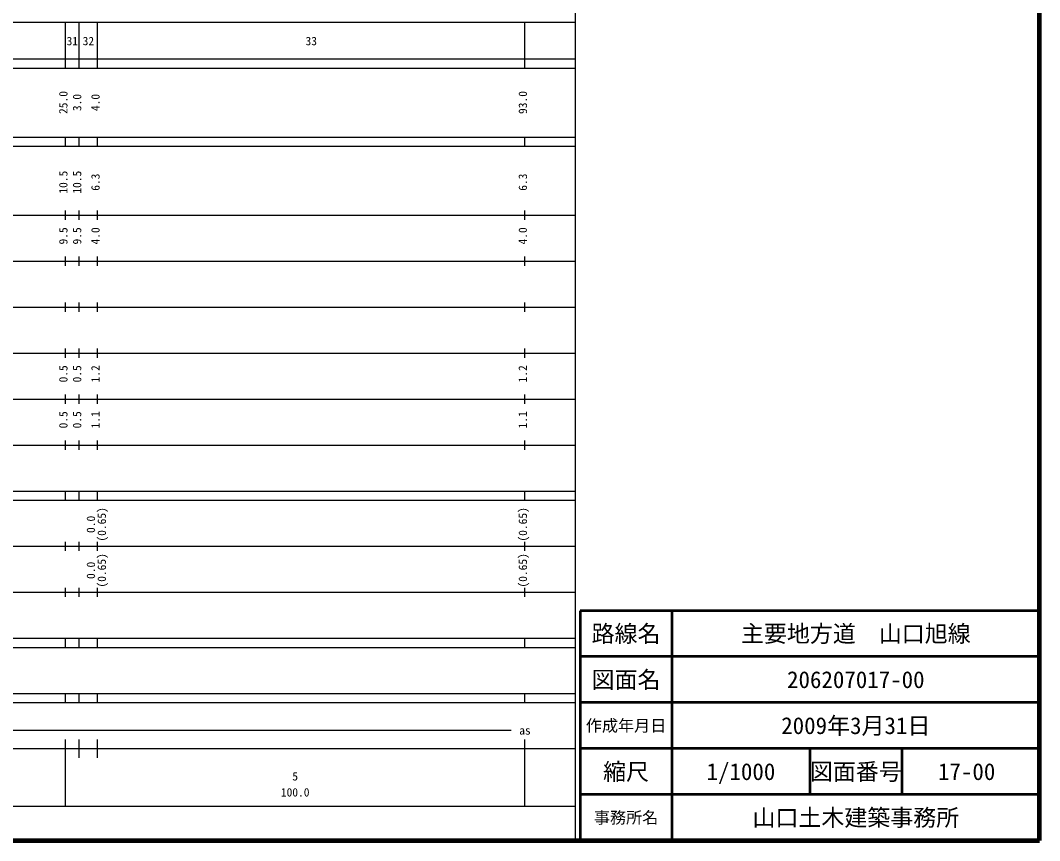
# Model space of a CAD drawing. Units: millimetres on the paper, enlarged 1000 times. Extents: x 40000 to 680000, y 20000 to 380000.
# Drawn here: x 458200 to 680000, y 20000 to 198357 of the extents above; entities that cross this region are included whole.
import ezdxf
from ezdxf.enums import TextEntityAlignment as Align

# ---------------------------------------------------------------- set-up
doc = ezdxf.new("R2010")
doc.units = ezdxf.units.MM
doc.header["$LTSCALE"] = 1000
for name, color, linetype, lineweight in [('M-TTL', 2, 'Continuous', 140), ('M-TTL-BAND', 7, 'Continuous', 25), ('M-TTL-FRAM', 2, 'Continuous', 50), ('M-TTL-LINE', 7, 'Continuous', 50)]:
    doc.layers.add(name, color=color, linetype=linetype, lineweight=lineweight)
doc.layers.add('M-TTL-TXT', color=7, linetype='Continuous')
doc.styles.add('ＭＳ ゴシック', font='')
doc.styles.get('ＭＳ ゴシック').set_extended_font_data('MS Gothic')

msp = doc.modelspace()

# ---------------------------------------------------------------- linework, layer by layer
at = {"layer": 'M-TTL'}
for p, q in [((680000, 20000), (680000, 380000)), ((40000, 20000), (680000, 20000))]:
    msp.add_line(p, q, dxfattribs=at)
at = {"layer": 'M-TTL-BAND'}
for p, q in [((579000, 20000), (579000, 370000)), ((68000, 198000), (579000, 198000)), ((468000, 188000), (468000, 198000)), ((471000, 188000), (471000, 198000)), ((475000, 188000), (475000, 198000)), ((568000, 188000), (568000, 198000)), ((40000, 190000), (579000, 190000)), ((40000, 188000), (579000, 188000)), ((40000, 173000), (579000, 173000)), ((40000, 171000), (579000, 171000)), ((468000, 171000), (468000, 173000)), ((471000, 171000), (471000, 173000)), ((475000, 171000), (475000, 173000)), ((568000, 171000), (568000, 173000)), ((40000, 156000), (579000, 156000)), ((468000, 155000), (468000, 157000)), ((471000, 155000), (471000, 157000)), ((475000, 155000), (475000, 157000)), ((568000, 155000), (568000, 157000)), ((468000, 145000), (468000, 147000)), ((471000, 145000), (471000, 147000)), ((475000, 145000), (475000, 147000)), ((568000, 145000), (568000, 147000)), ((46000, 146000), (579000, 146000)), ((52000, 136000), (579000, 136000)), ((468000, 135000), (468000, 137000)), ((471000, 135000), (471000, 137000)), ((475000, 135000), (475000, 137000)), ((568000, 135000), (568000, 137000)), ((468000, 125000), (468000, 127000)), ((471000, 125000), (471000, 127000)), ((475000, 125000), (475000, 127000)), ((568000, 125000), (568000, 127000)), ((46000, 126000), (579000, 126000)), ((52000, 116000), (579000, 116000)), ((468000, 115000), (468000, 117000)), ((471000, 115000), (471000, 117000)), ((475000, 115000), (475000, 117000)), ((568000, 115000), (568000, 117000)), ((468000, 105000), (468000, 107000)), ((471000, 105000), (471000, 107000)), ((475000, 105000), (475000, 107000)), ((568000, 105000), (568000, 107000)), ((46000, 106000), (579000, 106000)), ((40000, 96000), (579000, 96000)), ((468000, 94000), (468000, 96000)), ((471000, 94000), (471000, 96000)), ((475000, 94000), (475000, 96000)), ((568000, 94000), (568000, 96000)), ((40000, 94000), (579000, 94000)), ((468000, 83000), (468000, 85000)), ((471000, 83000), (471000, 85000)), ((475000, 83000), (475000, 85000)), ((568000, 83000), (568000, 85000)), ((49000, 84000), (579000, 84000)), ((40000, 74000), (579000, 74000)), ((468000, 73000), (468000, 75000)), ((471000, 73000), (471000, 75000)), ((475000, 73000), (475000, 75000)), ((568000, 73000), (568000, 75000)), ((40000, 64000), (579000, 64000)), ((468000, 62000), (468000, 64000)), ((471000, 62000), (471000, 64000)), ((475000, 62000), (475000, 64000)), ((568000, 62000), (568000, 64000)), ((40000, 62000), (579000, 62000)), ((40000, 52000), (579000, 52000)), ((468000, 50000), (468000, 52000)), ((471000, 50000), (471000, 52000)), ((475000, 50000), (475000, 52000)), ((568000, 50000), (568000, 52000)), ((40000, 50000), (579000, 50000)), ((71000, 44000), (565000, 44000)), ((40000, 40000), (579000, 40000)), ((468000, 27500), (468000, 42000)), ((471000, 38000), (471000, 42000)), ((475000, 38000), (475000, 42000)), ((568000, 27500), (568000, 42000)), ((68000, 27500), (579000, 27500))]:
    msp.add_line(p, q, dxfattribs=at)
at = {"layer": 'M-TTL-FRAM'}
for p, q in [((680000, 70000), (580000, 70000)), ((580000, 70000), (580000, 20000))]:
    msp.add_line(p, q, dxfattribs=at)
at = {"layer": 'M-TTL-LINE'}
for p, q in [((600000, 70000), (600000, 20000)), ((680000, 60000), (580000, 60000)), ((680000, 50000), (580000, 50000)), ((680000, 40000), (580000, 40000)), ((630000, 40000), (630000, 30000)), ((650000, 40000), (650000, 30000)), ((680000, 30000), (580000, 30000))]:
    msp.add_line(p, q, dxfattribs=at)

# ---------------------------------------------------------------- texts
at = {"layer": 'M-TTL-BAND', "style": 'ＭＳ ゴシック'}
for s, p in [('31', (469500, 192405)), ('32', (473000, 192405)), ('33', (521500, 192405)), ('as', (568000, 42500)), ('5', (518000, 32523)), ('100.0', (518000, 29033))]:
    msp.add_text(s, height=1833, dxfattribs=at).set_placement(p, align=Align.BOTTOM_CENTER)
for s, p in [('25.0', (469000, 180500)), ('3.0', (472000, 180500)), ('4.0', (476000, 180500)), ('93.0', (569000, 180500)), ('10.5', (469000, 163174)), ('10.5', (472000, 163174)), ('6.3', (476000, 163174)), ('6.3', (569000, 163174)), ('9.5', (469000, 151500)), ('9.5', (472000, 151500)), ('4.0', (476000, 151500)), ('4.0', (569000, 151500)), ('0.5', (469000, 121500)), ('0.5', (472000, 121500)), ('1.2', (476000, 121500)), ('1.2', (569000, 121500)), ('0.5', (469000, 111500)), ('0.5', (472000, 111500)), ('1.1', (476000, 111500)), ('1.1', (569000, 111500)), ('(0.65)', (477370, 88764)), ('(0.65)', (569000, 88764)), ('0.0', (475000, 88764)), ('(0.65)', (477370, 78764)), ('(0.65)', (569000, 78764)), ('0.0', (475000, 78764))]:
    msp.add_text(s, height=1833, rotation=90, dxfattribs=at).set_placement(p, align=Align.BOTTOM_CENTER)
at = {"layer": 'M-TTL-TXT', "style": 'ＭＳ ゴシック'}
for s, height, p in [('路線名', 3666, (590000, 65000)), ('路線名', 3666, (590000, 65000)), ('主要地方道\u3000山口旭線', 3666, (640000, 65000)), ('図面名', 3666, (590000, 55000)), ('図面名', 3666, (590000, 55000)), ('206207017-00', 3666, (640000, 55000)), ('作成年月日', 2566, (590000, 45000)), ('作成年月日', 2566, (590000, 45000)), ('2009年3月31日', 3666, (640000, 45000)), ('縮尺', 3666, (590000, 35000)), ('縮尺', 3666, (590000, 35000)), ('1/1000', 3666, (615000, 35000)), ('図面番号', 3666, (640000, 35000)), ('図面番号', 3666, (640000, 35000)), ('17-00', 3666, (664125, 35000)), ('事務所名', 2566, (590000, 25000)), ('事務所名', 2566, (590000, 25000)), ('山口土木建築事務所', 3666, (640000, 25000))]:
    msp.add_text(s, height=height, dxfattribs=at).set_placement(p, align=Align.MIDDLE_CENTER)

doc.saveas('drawing.dxf')
